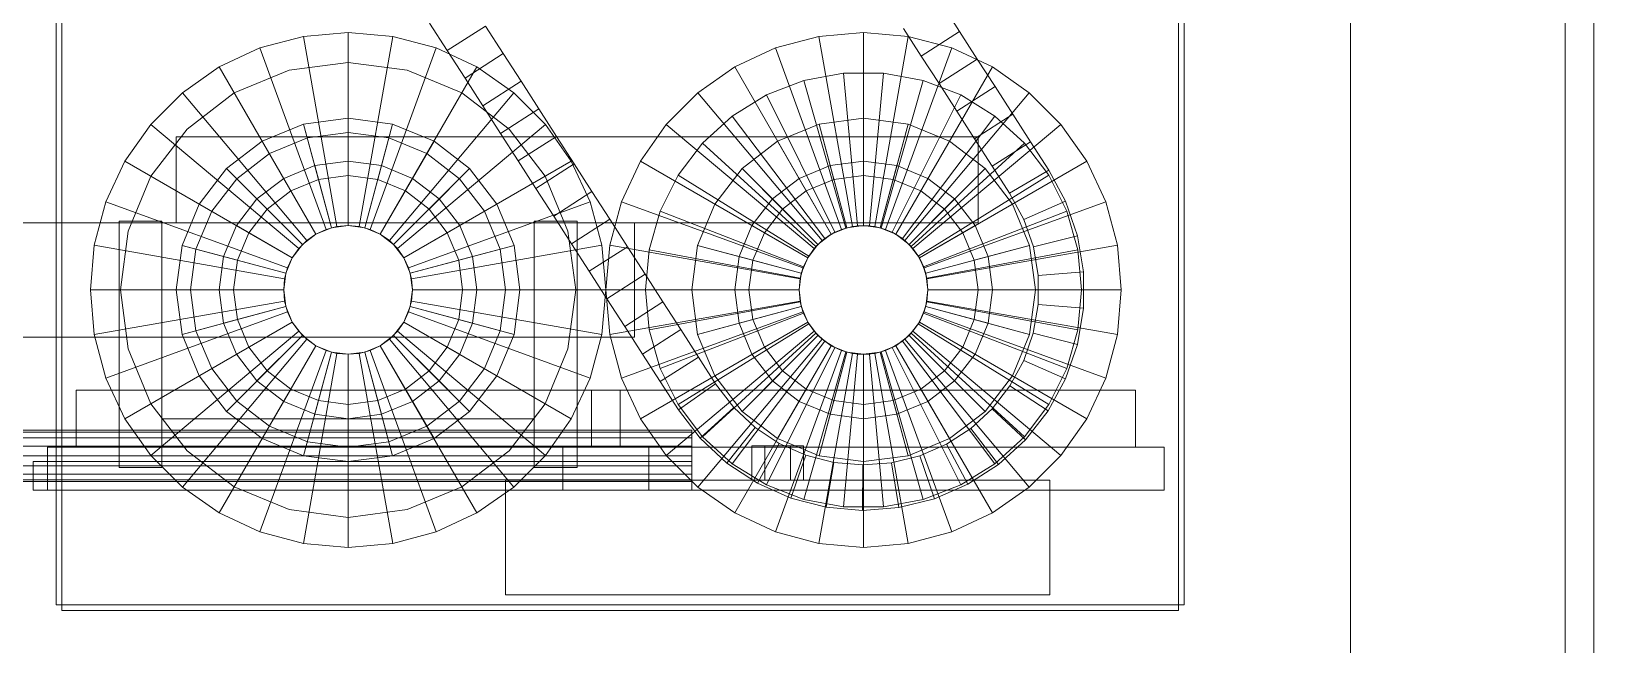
# Model space of a CAD drawing. Header units: millimetres. Extents: x -2500 to 58855, y -53268 to 6837.
# Drawn here: x 57156 to 57702, y 2362 to 2577 of the extents above; entities that cross this region are included whole.
import ezdxf

# ---------------------------------------------------------------- set-up
doc = ezdxf.new("R2010")
doc.units = ezdxf.units.MM
doc.layers.add('lateral_secador', color=7, linetype='Continuous', lineweight=0)

msp = doc.modelspace()

# ---------------------------------------------------------------- linework, layer by layer
at = {"layer": 'lateral_secador'}
for p, q in [((57692.116, 2935), (57692.116, 1175)), ((57702.116, 665), (57702.116, 2935)), ((57617.116, 2900), (57617.116, 650)), ((57165.116, 2876.5), (57165.116, 2376.5)), ((57167.116, 2876.5), (57167.116, 2376.5)), ((57557.116, 2376.5), (57557.116, 2876.5)), ((57559.116, 2376.5), (57559.116, 2876.5)), ((57474.446, 2586.483), (57480.642, 2576.844)), ((57267.116, 2576.5), (57251.488, 2575.133)), ((57282.744, 2575.133), (57267.116, 2576.5)), ((57267.116, 2509), (57267.116, 2576.5)), ((57301.748, 2570.132), (57295.552, 2579.771)), ((57315.106, 2578.719), (57301.748, 2570.132)), ((57321.302, 2569.081), (57315.106, 2578.719)), ((57447.116, 2576.5), (57431.488, 2575.133)), ((57462.744, 2575.133), (57447.116, 2576.5)), ((57447.116, 2509), (57447.116, 2576.5)), ((57461.088, 2577.896), (57467.284, 2568.257)), ((57467.284, 2568.257), (57480.642, 2576.844)), ((57480.642, 2576.844), (57486.838, 2567.206)), ((57236.334, 2571.072), (57222.116, 2564.442)), ((57251.488, 2575.133), (57236.334, 2571.072)), ((57259.42, 2507.643), (57236.334, 2571.072)), ((57263.209, 2508.658), (57251.488, 2575.133)), ((57271.023, 2508.658), (57282.744, 2575.133)), ((57274.811, 2507.643), (57297.898, 2571.072)), ((57297.898, 2571.072), (57282.744, 2575.133)), ((57312.116, 2564.442), (57297.898, 2571.072)), ((57307.944, 2560.494), (57301.748, 2570.132)), ((57416.334, 2571.072), (57402.116, 2564.442)), ((57431.488, 2575.133), (57416.334, 2571.072)), ((57439.42, 2507.643), (57416.334, 2571.072)), ((57443.209, 2508.658), (57431.488, 2575.133)), ((57451.023, 2508.658), (57462.744, 2575.133)), ((57454.811, 2507.643), (57477.898, 2571.072)), ((57477.898, 2571.072), (57462.744, 2575.133)), ((57492.116, 2564.442), (57477.898, 2571.072)), ((57267.116, 2566), (57246.54, 2563.291)), ((57287.692, 2563.291), (57267.116, 2566)), ((57321.302, 2569.081), (57307.944, 2560.494)), ((57327.498, 2559.442), (57321.302, 2569.081)), ((57467.284, 2568.257), (57473.48, 2558.619)), ((57473.48, 2558.619), (57486.838, 2567.206)), ((57486.838, 2567.206), (57493.034, 2557.567)), ((57222.116, 2564.442), (57209.265, 2555.444)), ((57255.866, 2505.986), (57222.116, 2564.442)), ((57246.54, 2563.291), (57227.366, 2555.349)), ((57278.366, 2505.986), (57312.116, 2564.442)), ((57306.866, 2555.349), (57287.692, 2563.291)), ((57314.14, 2550.855), (57307.944, 2560.494)), ((57324.967, 2555.444), (57312.116, 2564.442)), ((57327.498, 2559.442), (57314.14, 2550.855)), ((57333.694, 2549.804), (57327.498, 2559.442)), ((57402.116, 2564.442), (57389.265, 2555.444)), ((57435.866, 2505.986), (57402.116, 2564.442)), ((57426.286, 2559.71), (57413.188, 2554.636)), ((57440.093, 2562.291), (57426.286, 2559.71)), ((57440.958, 2508.141), (57426.286, 2559.71)), ((57454.139, 2562.291), (57440.093, 2562.291)), ((57445.04, 2508.904), (57440.093, 2562.291)), ((57449.192, 2508.904), (57454.139, 2562.291)), ((57453.273, 2508.141), (57467.946, 2559.71)), ((57467.946, 2559.71), (57454.139, 2562.291)), ((57458.366, 2505.986), (57492.116, 2564.442)), ((57481.044, 2554.636), (57467.946, 2559.71)), ((57504.967, 2555.444), (57492.116, 2564.442)), ((57209.265, 2555.444), (57198.172, 2544.351)), ((57252.653, 2503.736), (57209.265, 2555.444)), ((57227.366, 2555.349), (57210.901, 2542.715)), ((57281.579, 2503.736), (57324.967, 2555.444)), ((57323.331, 2542.715), (57306.866, 2555.349)), ((57336.06, 2544.351), (57324.967, 2555.444)), ((57389.265, 2555.444), (57378.172, 2544.351)), ((57432.653, 2503.736), (57389.265, 2555.444)), ((57413.188, 2554.636), (57401.246, 2547.242)), ((57437.087, 2506.641), (57413.188, 2554.636)), ((57457.145, 2506.641), (57481.044, 2554.636)), ((57461.579, 2503.736), (57504.967, 2555.444)), ((57473.48, 2558.619), (57479.676, 2548.98)), ((57479.676, 2548.98), (57493.034, 2557.567)), ((57492.986, 2547.242), (57481.044, 2554.636)), ((57493.034, 2557.567), (57499.23, 2547.929)), ((57516.06, 2544.351), (57504.967, 2555.444)), ((57320.336, 2541.217), (57314.14, 2550.855)), ((57333.694, 2549.804), (57320.336, 2541.217)), ((57339.89, 2540.165), (57333.694, 2549.804)), ((57479.676, 2548.98), (57485.873, 2539.342)), ((57198.172, 2544.351), (57189.174, 2531.5)), ((57249.88, 2500.963), (57198.172, 2544.351)), ((57251.587, 2544.456), (57237.116, 2538.462)), ((57267.116, 2546.5), (57251.587, 2544.456)), ((57256.763, 2525.137), (57251.587, 2544.456)), ((57261.292, 2508.233), (57251.587, 2544.456)), ((57282.645, 2544.456), (57267.116, 2546.5)), ((57267.116, 2526.5), (57267.116, 2546.5)), ((57267.116, 2509), (57267.116, 2546.5)), ((57272.939, 2508.233), (57282.645, 2544.456)), ((57277.469, 2525.137), (57282.645, 2544.456)), ((57297.116, 2538.462), (57282.645, 2544.456)), ((57284.352, 2500.963), (57336.06, 2544.351)), ((57345.058, 2531.5), (57336.06, 2544.351)), ((57378.172, 2544.351), (57369.174, 2531.5)), ((57429.88, 2500.963), (57378.172, 2544.351)), ((57401.246, 2547.242), (57390.866, 2537.779)), ((57433.557, 2504.455), (57401.246, 2547.242)), ((57431.587, 2544.456), (57417.116, 2538.462)), ((57447.116, 2546.5), (57431.587, 2544.456)), ((57436.763, 2525.137), (57431.587, 2544.456)), ((57441.292, 2508.233), (57431.587, 2544.456)), ((57462.645, 2544.456), (57447.116, 2546.5)), ((57447.116, 2526.5), (57447.116, 2546.5)), ((57447.116, 2509), (57447.116, 2546.5)), ((57452.939, 2508.233), (57462.645, 2544.456)), ((57457.469, 2525.137), (57462.645, 2544.456)), ((57460.675, 2504.455), (57492.986, 2547.242)), ((57477.116, 2538.462), (57462.645, 2544.456)), ((57464.352, 2500.963), (57516.06, 2544.351)), ((57485.873, 2539.342), (57499.23, 2547.929)), ((57503.366, 2537.779), (57492.986, 2547.242)), ((57499.23, 2547.929), (57505.427, 2538.29)), ((57525.058, 2531.5), (57516.06, 2544.351)), ((57210.901, 2542.715), (57198.267, 2526.25)), ((57207.116, 2540), (57487.116, 2540)), ((57207.116, 2540), (57207.116, 2510)), ((57237.116, 2538.462), (57224.689, 2528.926)), ((57247.116, 2521.141), (57237.116, 2538.462)), ((57255.866, 2505.986), (57237.116, 2538.462)), ((57252.881, 2539.626), (57239.616, 2534.131)), ((57267.116, 2541.5), (57252.881, 2539.626)), ((57281.351, 2539.626), (57267.116, 2541.5)), ((57278.366, 2505.986), (57297.116, 2538.462)), ((57294.616, 2534.131), (57281.351, 2539.626)), ((57287.116, 2521.141), (57297.116, 2538.462)), ((57309.542, 2528.926), (57297.116, 2538.462)), ((57326.533, 2531.578), (57320.336, 2541.217)), ((57335.965, 2526.25), (57323.331, 2542.715)), ((57339.89, 2540.165), (57326.533, 2531.578)), ((57346.087, 2530.527), (57339.89, 2540.165)), ((57390.866, 2537.779), (57382.401, 2526.57)), ((57430.488, 2501.658), (57390.866, 2537.779)), ((57417.116, 2538.462), (57404.689, 2528.926)), ((57427.116, 2521.141), (57417.116, 2538.462)), ((57435.866, 2505.986), (57417.116, 2538.462)), ((57458.366, 2505.986), (57477.116, 2538.462)), ((57463.744, 2501.658), (57503.366, 2537.779)), ((57467.116, 2521.141), (57477.116, 2538.462)), ((57489.542, 2528.926), (57477.116, 2538.462)), ((57485.873, 2539.342), (57492.069, 2529.703)), ((57487.116, 2510), (57487.116, 2540)), ((57492.069, 2529.703), (57505.427, 2538.29)), ((57511.831, 2526.57), (57503.366, 2537.779)), ((57505.427, 2538.29), (57511.779, 2528.399)), ((57239.616, 2534.131), (57228.225, 2525.391)), ((57306.007, 2525.391), (57294.616, 2534.131)), ((57189.174, 2531.5), (57182.544, 2517.282)), ((57247.63, 2497.75), (57189.174, 2531.5)), ((57224.689, 2528.926), (57215.154, 2516.5)), ((57238.832, 2514.784), (57224.689, 2528.926)), ((57251.206, 2502.41), (57224.689, 2528.926)), ((57255.469, 2529.967), (57244.616, 2525.471)), ((57267.116, 2531.5), (57255.469, 2529.967)), ((57261.292, 2508.233), (57255.469, 2529.967)), ((57267.116, 2526.5), (57256.763, 2525.137)), ((57278.763, 2529.967), (57267.116, 2531.5)), ((57267.116, 2509), (57267.116, 2531.5)), ((57277.469, 2525.137), (57267.116, 2526.5)), ((57272.939, 2508.233), (57278.763, 2529.967)), ((57289.616, 2525.471), (57278.763, 2529.967)), ((57283.026, 2502.41), (57309.542, 2528.926)), ((57286.601, 2497.75), (57345.058, 2531.5)), ((57295.4, 2514.784), (57309.542, 2528.926)), ((57319.077, 2516.5), (57309.542, 2528.926)), ((57332.729, 2521.94), (57326.533, 2531.578)), ((57346.087, 2530.527), (57332.729, 2521.94)), ((57351.688, 2517.282), (57345.058, 2531.5)), ((57352.283, 2520.888), (57346.087, 2530.527)), ((57369.174, 2531.5), (57362.544, 2517.282)), ((57427.63, 2497.75), (57369.174, 2531.5)), ((57382.401, 2526.57), (57376.14, 2513.996)), ((57427.986, 2498.345), (57382.401, 2526.57)), ((57404.689, 2528.926), (57395.154, 2516.5)), ((57418.832, 2514.784), (57404.689, 2528.926)), ((57431.206, 2502.41), (57404.689, 2528.926)), ((57435.469, 2529.967), (57424.616, 2525.471)), ((57447.116, 2531.5), (57435.469, 2529.967)), ((57441.292, 2508.233), (57435.469, 2529.967)), ((57436.763, 2525.137), (57447.116, 2526.5)), ((57458.763, 2529.967), (57447.116, 2531.5)), ((57447.116, 2509), (57447.116, 2531.5)), ((57447.116, 2526.5), (57457.469, 2525.137)), ((57452.939, 2508.233), (57458.763, 2529.967)), ((57469.616, 2525.471), (57458.763, 2529.967)), ((57463.026, 2502.41), (57489.542, 2528.926)), ((57466.246, 2498.345), (57511.831, 2526.57)), ((57466.601, 2497.75), (57525.058, 2531.5)), ((57475.4, 2514.784), (57489.542, 2528.926)), ((57499.077, 2516.5), (57489.542, 2528.926)), ((57492.069, 2529.703), (57498.109, 2520.317)), ((57498.109, 2520.317), (57511.779, 2528.399)), ((57511.779, 2528.399), (57517.666, 2517.487)), ((57518.092, 2513.996), (57511.831, 2526.57)), ((57531.688, 2517.282), (57525.058, 2531.5)), ((57198.267, 2526.25), (57190.325, 2507.076)), ((57228.225, 2525.391), (57219.484, 2514)), ((57244.616, 2525.471), (57235.296, 2518.32)), ((57247.116, 2521.141), (57238.832, 2514.784)), ((57255.866, 2505.986), (57244.616, 2525.471)), ((57256.763, 2525.137), (57247.116, 2521.141)), ((57287.116, 2521.141), (57277.469, 2525.137)), ((57278.366, 2505.986), (57289.616, 2525.471)), ((57295.4, 2514.784), (57287.116, 2521.141)), ((57298.936, 2518.32), (57289.616, 2525.471)), ((57314.747, 2514), (57306.007, 2525.391)), ((57338.925, 2512.301), (57332.729, 2521.94)), ((57343.907, 2507.076), (57335.965, 2526.25)), ((57424.616, 2525.471), (57415.296, 2518.32)), ((57418.832, 2514.784), (57427.116, 2521.141)), ((57435.866, 2505.986), (57424.616, 2525.471)), ((57427.116, 2521.141), (57436.763, 2525.137)), ((57457.469, 2525.137), (57467.116, 2521.141)), ((57458.366, 2505.986), (57469.616, 2525.471)), ((57467.116, 2521.141), (57475.4, 2514.784)), ((57478.936, 2518.32), (57469.616, 2525.471)), ((57182.544, 2517.282), (57178.483, 2502.128)), ((57245.973, 2494.195), (57182.544, 2517.282)), ((57215.154, 2516.5), (57209.16, 2502.029)), ((57232.475, 2506.5), (57215.154, 2516.5)), ((57247.63, 2497.75), (57215.154, 2516.5)), ((57235.296, 2518.32), (57228.145, 2509)), ((57251.206, 2502.41), (57235.296, 2518.32)), ((57283.026, 2502.41), (57298.936, 2518.32)), ((57286.601, 2497.75), (57319.077, 2516.5)), ((57288.259, 2494.195), (57351.688, 2517.282)), ((57306.087, 2509), (57298.936, 2518.32)), ((57301.757, 2506.5), (57319.077, 2516.5)), ((57325.071, 2502.029), (57319.077, 2516.5)), ((57352.283, 2520.888), (57338.925, 2512.301)), ((57355.749, 2502.128), (57351.688, 2517.282)), ((57358.479, 2511.25), (57352.283, 2520.888)), ((57362.544, 2517.282), (57358.483, 2502.128)), ((57425.973, 2494.195), (57362.544, 2517.282)), ((57395.154, 2516.5), (57389.16, 2502.029)), ((57412.475, 2506.5), (57395.154, 2516.5)), ((57427.63, 2497.75), (57395.154, 2516.5)), ((57415.296, 2518.32), (57408.145, 2509)), ((57431.206, 2502.41), (57415.296, 2518.32)), ((57463.026, 2502.41), (57478.936, 2518.32)), ((57466.601, 2497.75), (57499.077, 2516.5)), ((57468.259, 2494.195), (57531.688, 2517.282)), ((57486.087, 2509), (57478.936, 2518.32)), ((57481.757, 2506.5), (57499.077, 2516.5)), ((57498.109, 2520.317), (57503.126, 2511.103)), ((57505.071, 2502.029), (57499.077, 2516.5)), ((57503.126, 2511.103), (57517.666, 2517.487)), ((57517.666, 2517.487), (57521.813, 2505.421)), ((57535.749, 2502.128), (57531.688, 2517.282)), ((38067.116, 2510), (57367.116, 2510)), ((57187.116, 2510.5), (57202.116, 2510.5)), ((57187.116, 2510.5), (57187.116, 2424.5)), ((57202.116, 2424.5), (57202.116, 2510.5)), ((57207.116, 2510), (57487.116, 2510)), ((57219.484, 2514), (57213.99, 2500.735)), ((57238.832, 2514.784), (57232.475, 2506.5)), ((57301.757, 2506.5), (57295.4, 2514.784)), ((57320.242, 2500.735), (57314.747, 2514)), ((57332.116, 2510.5), (57347.116, 2510.5)), ((57332.116, 2510.5), (57332.116, 2424.5)), ((57345.121, 2502.663), (57338.925, 2512.301)), ((57358.479, 2511.25), (57345.121, 2502.663)), ((57347.116, 2424.5), (57347.116, 2510.5)), ((57364.675, 2501.611), (57358.479, 2511.25)), ((57367.116, 2470), (57367.116, 2510)), ((57376.14, 2513.996), (57372.296, 2500.486)), ((57426.135, 2494.628), (57376.14, 2513.996)), ((57412.475, 2506.5), (57418.832, 2514.784)), ((57468.096, 2494.628), (57518.092, 2513.996)), ((57475.4, 2514.784), (57481.757, 2506.5)), ((57503.126, 2511.103), (57506.419, 2501.521)), ((57521.936, 2500.486), (57518.092, 2513.996)), ((57190.325, 2507.076), (57187.616, 2486.5)), ((57228.145, 2509), (57223.649, 2498.147)), ((57247.63, 2497.75), (57228.145, 2509)), ((57232.475, 2506.5), (57228.479, 2496.853)), ((57255.866, 2505.986), (57251.206, 2502.41)), ((57252.653, 2503.736), (57255.866, 2505.986)), ((57261.292, 2508.233), (57255.866, 2505.986)), ((57255.866, 2505.986), (57259.42, 2507.643)), ((57259.42, 2507.643), (57263.209, 2508.658)), ((57267.116, 2509), (57261.292, 2508.233)), ((57263.209, 2508.658), (57267.116, 2509)), ((57272.939, 2508.233), (57267.116, 2509)), ((57267.116, 2509), (57271.023, 2508.658)), ((57271.023, 2508.658), (57274.811, 2507.643)), ((57278.366, 2505.986), (57272.939, 2508.233)), ((57274.811, 2507.643), (57278.366, 2505.986)), ((57283.026, 2502.41), (57278.366, 2505.986)), ((57278.366, 2505.986), (57281.579, 2503.736)), ((57286.601, 2497.75), (57306.087, 2509)), ((57305.753, 2496.853), (57301.757, 2506.5)), ((57310.583, 2498.147), (57306.087, 2509)), ((57346.616, 2486.5), (57343.907, 2507.076)), ((57408.145, 2509), (57403.649, 2498.147)), ((57427.63, 2497.75), (57408.145, 2509)), ((57408.479, 2496.853), (57412.475, 2506.5)), ((57435.866, 2505.986), (57431.206, 2502.41)), ((57432.653, 2503.736), (57435.866, 2505.986)), ((57433.557, 2504.455), (57437.087, 2506.641)), ((57441.292, 2508.233), (57435.866, 2505.986)), ((57435.866, 2505.986), (57439.42, 2507.643)), ((57437.087, 2506.641), (57440.958, 2508.141)), ((57439.42, 2507.643), (57443.209, 2508.658)), ((57440.958, 2508.141), (57445.04, 2508.904)), ((57447.116, 2509), (57441.292, 2508.233)), ((57443.209, 2508.658), (57447.116, 2509)), ((57445.04, 2508.904), (57449.192, 2508.904)), ((57452.939, 2508.233), (57447.116, 2509)), ((57447.116, 2509), (57451.023, 2508.658)), ((57449.192, 2508.904), (57453.273, 2508.141)), ((57451.023, 2508.658), (57454.811, 2507.643)), ((57458.366, 2505.986), (57452.939, 2508.233)), ((57453.273, 2508.141), (57457.145, 2506.641)), ((57454.811, 2507.643), (57458.366, 2505.986)), ((57457.145, 2506.641), (57460.675, 2504.455)), ((57463.026, 2502.41), (57458.366, 2505.986)), ((57458.366, 2505.986), (57461.579, 2503.736)), ((57466.601, 2497.75), (57486.087, 2509)), ((57481.757, 2506.5), (57485.753, 2496.853)), ((57490.583, 2498.147), (57486.087, 2509)), ((57506.419, 2501.521), (57521.813, 2505.421)), ((57521.813, 2505.421), (57523.911, 2492.834)), ((57178.483, 2502.128), (57177.116, 2486.5)), ((57244.958, 2490.407), (57178.483, 2502.128)), ((57209.16, 2502.029), (57207.116, 2486.5)), ((57228.479, 2496.853), (57209.16, 2502.029)), ((57245.383, 2492.323), (57209.16, 2502.029)), ((57213.99, 2500.735), (57212.116, 2486.5)), ((57251.206, 2502.41), (57247.63, 2497.75)), ((57247.63, 2497.75), (57249.88, 2500.963)), ((57249.88, 2500.963), (57252.653, 2503.736)), ((57281.579, 2503.736), (57284.352, 2500.963)), ((57286.601, 2497.75), (57283.026, 2502.41)), ((57284.352, 2500.963), (57286.601, 2497.75)), ((57288.849, 2492.323), (57325.071, 2502.029)), ((57289.274, 2490.407), (57355.749, 2502.128)), ((57305.753, 2496.853), (57325.071, 2502.029)), ((57322.116, 2486.5), (57320.242, 2500.735)), ((57327.116, 2486.5), (57325.071, 2502.029)), ((57351.317, 2493.024), (57345.121, 2502.663)), ((57364.675, 2501.611), (57351.317, 2493.024)), ((57357.116, 2486.5), (57355.749, 2502.128)), ((57358.483, 2502.128), (57357.116, 2486.5)), ((57424.958, 2490.407), (57358.483, 2502.128)), ((57370.871, 2491.973), (57364.675, 2501.611)), ((57372.296, 2500.486), (57371, 2486.5)), ((57424.999, 2490.634), (57372.296, 2500.486)), ((57389.16, 2502.029), (57387.116, 2486.5)), ((57408.479, 2496.853), (57389.16, 2502.029)), ((57425.383, 2492.323), (57389.16, 2502.029)), ((57431.206, 2502.41), (57427.63, 2497.75)), ((57427.63, 2497.75), (57429.88, 2500.963)), ((57427.986, 2498.345), (57430.488, 2501.658)), ((57429.88, 2500.963), (57432.653, 2503.736)), ((57430.488, 2501.658), (57433.557, 2504.455)), ((57460.675, 2504.455), (57463.744, 2501.658)), ((57461.579, 2503.736), (57464.352, 2500.963)), ((57466.601, 2497.75), (57463.026, 2502.41)), ((57463.744, 2501.658), (57466.246, 2498.345)), ((57464.352, 2500.963), (57466.601, 2497.75)), ((57468.849, 2492.323), (57505.071, 2502.029)), ((57469.233, 2490.634), (57521.936, 2500.486)), ((57469.274, 2490.407), (57535.749, 2502.128)), ((57485.753, 2496.853), (57505.071, 2502.029)), ((57507.116, 2486.5), (57505.071, 2502.029)), ((57506.419, 2501.521), (57508.085, 2491.529)), ((57523.232, 2486.5), (57521.936, 2500.486)), ((57537.116, 2486.5), (57535.749, 2502.128)), ((57223.649, 2498.147), (57222.116, 2486.5)), ((57245.383, 2492.323), (57223.649, 2498.147)), ((57228.479, 2496.853), (57227.116, 2486.5)), ((57244.958, 2490.407), (57245.973, 2494.195)), ((57247.63, 2497.75), (57245.383, 2492.323)), ((57245.973, 2494.195), (57247.63, 2497.75)), ((57288.849, 2492.323), (57286.601, 2497.75)), ((57286.601, 2497.75), (57288.259, 2494.195)), ((57288.259, 2494.195), (57289.274, 2490.407)), ((57288.849, 2492.323), (57310.583, 2498.147)), ((57307.116, 2486.5), (57305.753, 2496.853)), ((57312.116, 2486.5), (57310.583, 2498.147)), ((57403.649, 2498.147), (57402.116, 2486.5)), ((57425.383, 2492.323), (57403.649, 2498.147)), ((57407.116, 2486.5), (57408.479, 2496.853)), ((57424.958, 2490.407), (57425.973, 2494.195)), ((57424.999, 2490.634), (57426.135, 2494.628)), ((57427.63, 2497.75), (57425.383, 2492.323)), ((57425.973, 2494.195), (57427.63, 2497.75)), ((57426.135, 2494.628), (57427.986, 2498.345)), ((57466.246, 2498.345), (57468.096, 2494.628)), ((57468.849, 2492.323), (57466.601, 2497.75)), ((57466.601, 2497.75), (57468.259, 2494.195)), ((57468.096, 2494.628), (57469.233, 2490.634)), ((57468.259, 2494.195), (57469.274, 2490.407)), ((57468.849, 2492.323), (57490.583, 2498.147)), ((57485.753, 2496.853), (57487.116, 2486.5)), ((57492.116, 2486.5), (57490.583, 2498.147)), ((57245.383, 2492.323), (57244.616, 2486.5)), ((57244.616, 2486.5), (57244.958, 2490.407)), ((57289.616, 2486.5), (57288.849, 2492.323)), ((57289.274, 2490.407), (57289.616, 2486.5)), ((57357.513, 2483.385), (57351.317, 2493.024)), ((57370.871, 2491.973), (57357.513, 2483.385)), ((57377.068, 2482.334), (57370.871, 2491.973)), ((57425.383, 2492.323), (57424.616, 2486.5)), ((57424.616, 2486.5), (57424.999, 2490.634)), ((57424.616, 2486.5), (57424.958, 2490.407)), ((57469.616, 2486.5), (57468.849, 2492.323)), ((57469.233, 2490.634), (57469.616, 2486.5)), ((57469.274, 2490.407), (57469.616, 2486.5)), ((57508.085, 2491.529), (57508.079, 2481.399)), ((57508.085, 2491.529), (57523.911, 2492.834)), ((57523.911, 2492.834), (57523.903, 2480.074)), ((57244.616, 2486.5), (57177.116, 2486.5)), ((57177.116, 2486.5), (57178.483, 2470.872)), ((57187.616, 2486.5), (57190.325, 2465.924)), ((57227.116, 2486.5), (57207.116, 2486.5)), ((57207.116, 2486.5), (57209.16, 2470.971)), ((57244.616, 2486.5), (57207.116, 2486.5)), ((57212.116, 2486.5), (57213.99, 2472.265)), ((57244.616, 2486.5), (57222.116, 2486.5)), ((57222.116, 2486.5), (57223.649, 2474.853)), ((57227.116, 2486.5), (57228.479, 2476.147)), ((57244.616, 2486.5), (57245.383, 2480.677)), ((57244.958, 2482.593), (57244.616, 2486.5)), ((57288.849, 2480.677), (57289.616, 2486.5)), ((57289.616, 2486.5), (57289.274, 2482.593)), ((57327.116, 2486.5), (57289.616, 2486.5)), ((57312.116, 2486.5), (57289.616, 2486.5)), ((57357.116, 2486.5), (57289.616, 2486.5)), ((57305.753, 2476.147), (57307.116, 2486.5)), ((57327.116, 2486.5), (57307.116, 2486.5)), ((57310.583, 2474.853), (57312.116, 2486.5)), ((57320.242, 2472.265), (57322.116, 2486.5)), ((57325.071, 2470.971), (57327.116, 2486.5)), ((57343.907, 2465.924), (57346.616, 2486.5)), ((57355.749, 2470.872), (57357.116, 2486.5)), ((57424.616, 2486.5), (57357.116, 2486.5)), ((57357.116, 2486.5), (57358.483, 2470.872)), ((57363.71, 2473.747), (57357.513, 2483.385)), ((57424.616, 2486.5), (57371, 2486.5)), ((57371, 2486.5), (57372.296, 2472.514)), ((57407.116, 2486.5), (57387.116, 2486.5)), ((57387.116, 2486.5), (57389.16, 2470.971)), ((57424.616, 2486.5), (57387.116, 2486.5)), ((57424.616, 2486.5), (57402.116, 2486.5)), ((57402.116, 2486.5), (57403.649, 2474.853)), ((57408.479, 2476.147), (57407.116, 2486.5)), ((57424.616, 2486.5), (57425.383, 2480.677)), ((57424.999, 2482.366), (57424.616, 2486.5)), ((57424.958, 2482.593), (57424.616, 2486.5)), ((57468.849, 2480.677), (57469.616, 2486.5)), ((57469.616, 2486.5), (57469.233, 2482.366)), ((57469.616, 2486.5), (57469.274, 2482.593)), ((57507.116, 2486.5), (57469.616, 2486.5)), ((57492.116, 2486.5), (57469.616, 2486.5)), ((57523.232, 2486.5), (57469.616, 2486.5)), ((57537.116, 2486.5), (57469.616, 2486.5)), ((57487.116, 2486.5), (57485.753, 2476.147)), ((57507.116, 2486.5), (57487.116, 2486.5)), ((57490.583, 2474.853), (57492.116, 2486.5)), ((57505.071, 2470.971), (57507.116, 2486.5)), ((57521.936, 2472.514), (57523.232, 2486.5)), ((57535.749, 2470.872), (57537.116, 2486.5)), ((57244.958, 2482.593), (57178.483, 2470.872)), ((57245.973, 2478.805), (57182.544, 2455.718)), ((57245.383, 2480.677), (57209.16, 2470.971)), ((57245.383, 2480.677), (57223.649, 2474.853)), ((57245.973, 2478.805), (57244.958, 2482.593)), ((57245.383, 2480.677), (57247.63, 2475.25)), ((57247.63, 2475.25), (57245.973, 2478.805)), ((57286.601, 2475.25), (57288.849, 2480.677)), ((57288.259, 2478.805), (57286.601, 2475.25)), ((57289.274, 2482.593), (57288.259, 2478.805)), ((57288.259, 2478.805), (57351.688, 2455.718)), ((57288.849, 2480.677), (57325.071, 2470.971)), ((57288.849, 2480.677), (57310.583, 2474.853)), ((57289.274, 2482.593), (57355.749, 2470.872)), ((57424.958, 2482.593), (57358.483, 2470.872)), ((57425.973, 2478.805), (57362.544, 2455.718)), ((57377.068, 2482.334), (57363.71, 2473.747)), ((57424.999, 2482.366), (57372.296, 2472.514)), ((57426.135, 2478.372), (57376.14, 2459.004)), ((57383.264, 2472.696), (57377.068, 2482.334)), ((57425.383, 2480.677), (57389.16, 2470.971)), ((57425.383, 2480.677), (57403.649, 2474.853)), ((57425.973, 2478.805), (57424.958, 2482.593)), ((57426.135, 2478.372), (57424.999, 2482.366)), ((57425.383, 2480.677), (57427.63, 2475.25)), ((57427.63, 2475.25), (57425.973, 2478.805)), ((57427.986, 2474.655), (57426.135, 2478.372)), ((57468.096, 2478.372), (57466.246, 2474.655)), ((57466.601, 2475.25), (57468.849, 2480.677)), ((57468.259, 2478.805), (57466.601, 2475.25)), ((57469.233, 2482.366), (57468.096, 2478.372)), ((57468.096, 2478.372), (57518.092, 2459.004)), ((57469.274, 2482.593), (57468.259, 2478.805)), ((57468.259, 2478.805), (57531.688, 2455.718)), ((57468.849, 2480.677), (57505.071, 2470.971)), ((57468.849, 2480.677), (57490.583, 2474.853)), ((57469.233, 2482.366), (57521.936, 2472.514)), ((57469.274, 2482.593), (57535.749, 2470.872)), ((57508.079, 2481.399), (57506.401, 2471.408)), ((57508.079, 2481.399), (57523.903, 2480.074)), ((57523.903, 2480.074), (57521.79, 2467.49)), ((57247.63, 2475.25), (57189.174, 2441.5)), ((57249.88, 2472.037), (57198.172, 2428.649)), ((57228.479, 2476.147), (57209.16, 2470.971)), ((57213.99, 2472.265), (57219.484, 2459)), ((57247.63, 2475.25), (57215.154, 2456.5)), ((57223.649, 2474.853), (57228.145, 2464)), ((57247.63, 2475.25), (57228.145, 2464)), ((57228.479, 2476.147), (57232.475, 2466.5)), ((57247.63, 2475.25), (57251.206, 2470.59)), ((57249.88, 2472.037), (57247.63, 2475.25)), ((57252.653, 2469.264), (57249.88, 2472.037)), ((57284.352, 2472.037), (57281.579, 2469.264)), ((57283.026, 2470.59), (57286.601, 2475.25)), ((57286.601, 2475.25), (57284.352, 2472.037)), ((57284.352, 2472.037), (57336.06, 2428.649)), ((57286.601, 2475.25), (57319.077, 2456.5)), ((57286.601, 2475.25), (57306.087, 2464)), ((57286.601, 2475.25), (57345.058, 2441.5)), ((57301.757, 2466.5), (57305.753, 2476.147)), ((57305.753, 2476.147), (57325.071, 2470.971)), ((57306.087, 2464), (57310.583, 2474.853)), ((57314.747, 2459), (57320.242, 2472.265)), ((57369.906, 2464.108), (57363.71, 2473.747)), ((57427.63, 2475.25), (57369.174, 2441.5)), ((57383.264, 2472.696), (57369.906, 2464.108)), ((57372.296, 2472.514), (57376.14, 2459.004)), ((57429.88, 2472.037), (57378.172, 2428.649)), ((57427.986, 2474.655), (57382.401, 2446.43)), ((57389.46, 2463.057), (57383.264, 2472.696)), ((57408.479, 2476.147), (57389.16, 2470.971)), ((57427.63, 2475.25), (57395.154, 2456.5)), ((57403.649, 2474.853), (57408.145, 2464)), ((57427.63, 2475.25), (57408.145, 2464)), ((57412.475, 2466.5), (57408.479, 2476.147)), ((57427.63, 2475.25), (57431.206, 2470.59)), ((57429.88, 2472.037), (57427.63, 2475.25)), ((57430.488, 2471.342), (57427.986, 2474.655)), ((57432.653, 2469.264), (57429.88, 2472.037)), ((57464.352, 2472.037), (57461.579, 2469.264)), ((57463.026, 2470.59), (57466.601, 2475.25)), ((57466.246, 2474.655), (57463.744, 2471.342)), ((57466.601, 2475.25), (57464.352, 2472.037)), ((57464.352, 2472.037), (57516.06, 2428.649)), ((57466.246, 2474.655), (57511.831, 2446.43)), ((57466.601, 2475.25), (57499.077, 2456.5)), ((57466.601, 2475.25), (57486.087, 2464)), ((57466.601, 2475.25), (57525.058, 2441.5)), ((57485.753, 2476.147), (57481.757, 2466.5)), ((57485.753, 2476.147), (57505.071, 2470.971)), ((57486.087, 2464), (57490.583, 2474.853)), ((57518.092, 2459.004), (57521.936, 2472.514)), ((38067.116, 2470), (57367.116, 2470)), ((57178.483, 2470.872), (57182.544, 2455.718)), ((57209.16, 2470.971), (57215.154, 2456.5)), ((57252.653, 2469.264), (57209.265, 2417.556)), ((57232.475, 2466.5), (57215.154, 2456.5)), ((57255.866, 2467.014), (57222.116, 2408.558)), ((57251.206, 2470.59), (57224.689, 2444.074)), ((57232.475, 2466.5), (57238.832, 2458.216)), ((57251.206, 2470.59), (57235.296, 2454.68)), ((57255.866, 2467.014), (57237.116, 2434.538)), ((57255.866, 2467.014), (57244.616, 2447.529)), ((57251.206, 2470.59), (57255.866, 2467.014)), ((57255.866, 2467.014), (57252.653, 2469.264)), ((57255.866, 2467.014), (57261.292, 2464.767)), ((57259.42, 2465.357), (57255.866, 2467.014)), ((57272.939, 2464.767), (57278.366, 2467.014)), ((57278.366, 2467.014), (57274.811, 2465.357)), ((57278.366, 2467.014), (57283.026, 2470.59)), ((57281.579, 2469.264), (57278.366, 2467.014)), ((57278.366, 2467.014), (57297.116, 2434.538)), ((57278.366, 2467.014), (57289.616, 2447.529)), ((57278.366, 2467.014), (57312.116, 2408.558)), ((57281.579, 2469.264), (57324.967, 2417.556)), ((57283.026, 2470.59), (57309.542, 2444.074)), ((57283.026, 2470.59), (57298.936, 2454.68)), ((57295.4, 2458.216), (57301.757, 2466.5)), ((57301.757, 2466.5), (57319.077, 2456.5)), ((57319.077, 2456.5), (57325.071, 2470.971)), ((57351.688, 2455.718), (57355.749, 2470.872)), ((57358.483, 2470.872), (57362.544, 2455.718)), ((57389.16, 2470.971), (57395.154, 2456.5)), ((57432.653, 2469.264), (57389.265, 2417.556)), ((57430.488, 2471.342), (57390.866, 2435.221)), ((57412.475, 2466.5), (57395.154, 2456.5)), ((57433.557, 2468.545), (57401.246, 2425.758)), ((57435.866, 2467.014), (57402.116, 2408.558)), ((57431.206, 2470.59), (57404.689, 2444.074)), ((57418.832, 2458.216), (57412.475, 2466.5)), ((57437.087, 2466.359), (57413.188, 2418.364)), ((57431.206, 2470.59), (57415.296, 2454.68)), ((57435.866, 2467.014), (57417.116, 2434.538)), ((57435.866, 2467.014), (57424.616, 2447.529)), ((57433.557, 2468.545), (57430.488, 2471.342)), ((57431.206, 2470.59), (57435.866, 2467.014)), ((57435.866, 2467.014), (57432.653, 2469.264)), ((57437.087, 2466.359), (57433.557, 2468.545)), ((57435.866, 2467.014), (57441.292, 2464.767)), ((57439.42, 2465.357), (57435.866, 2467.014)), ((57440.958, 2464.859), (57437.087, 2466.359)), ((57452.939, 2464.767), (57458.366, 2467.014)), ((57457.145, 2466.359), (57453.273, 2464.859)), ((57458.366, 2467.014), (57454.811, 2465.357)), ((57460.675, 2468.545), (57457.145, 2466.359)), ((57457.145, 2466.359), (57481.044, 2418.364)), ((57458.366, 2467.014), (57463.026, 2470.59)), ((57461.579, 2469.264), (57458.366, 2467.014)), ((57458.366, 2467.014), (57477.116, 2434.538)), ((57458.366, 2467.014), (57469.616, 2447.529)), ((57458.366, 2467.014), (57492.116, 2408.558)), ((57463.744, 2471.342), (57460.675, 2468.545)), ((57460.675, 2468.545), (57492.986, 2425.758)), ((57461.579, 2469.264), (57504.967, 2417.556)), ((57463.026, 2470.59), (57489.542, 2444.074)), ((57463.026, 2470.59), (57478.936, 2454.68)), ((57463.744, 2471.342), (57503.366, 2435.221)), ((57481.757, 2466.5), (57475.4, 2458.216)), ((57481.757, 2466.5), (57499.077, 2456.5)), ((57499.077, 2456.5), (57505.071, 2470.971)), ((57506.401, 2471.408), (57503.097, 2461.831)), ((57506.401, 2471.408), (57521.79, 2467.49)), ((57521.79, 2467.49), (57517.629, 2455.428)), ((57531.688, 2455.718), (57535.749, 2470.872)), ((57190.325, 2465.924), (57198.267, 2446.75)), ((57228.145, 2464), (57235.296, 2454.68)), ((57259.42, 2465.357), (57236.334, 2401.928)), ((57263.209, 2464.342), (57251.488, 2397.867)), ((57261.292, 2464.767), (57251.587, 2428.544)), ((57261.292, 2464.767), (57255.469, 2443.033)), ((57263.209, 2464.342), (57259.42, 2465.357)), ((57261.292, 2464.767), (57267.116, 2464)), ((57267.116, 2464), (57263.209, 2464.342)), ((57267.116, 2464), (57272.939, 2464.767)), ((57271.023, 2464.342), (57267.116, 2464)), ((57267.116, 2464), (57267.116, 2426.5)), ((57267.116, 2464), (57267.116, 2441.5)), ((57267.116, 2464), (57267.116, 2396.5)), ((57274.811, 2465.357), (57271.023, 2464.342)), ((57271.023, 2464.342), (57282.744, 2397.867)), ((57272.939, 2464.767), (57282.645, 2428.544)), ((57272.939, 2464.767), (57278.763, 2443.033)), ((57274.811, 2465.357), (57297.898, 2401.928)), ((57298.936, 2454.68), (57306.087, 2464)), ((57335.965, 2446.75), (57343.907, 2465.924)), ((57376.102, 2454.47), (57369.906, 2464.108)), ((57389.46, 2463.057), (57376.102, 2454.47)), ((57395.473, 2453.692), (57389.46, 2463.057)), ((57408.145, 2464), (57415.296, 2454.68)), ((57439.42, 2465.357), (57416.334, 2401.928)), ((57440.958, 2464.859), (57426.286, 2413.29)), ((57443.209, 2464.342), (57431.488, 2397.867)), ((57441.292, 2464.767), (57431.587, 2428.544)), ((57441.292, 2464.767), (57435.469, 2443.033)), ((57443.209, 2464.342), (57439.42, 2465.357)), ((57445.04, 2464.096), (57440.093, 2410.709)), ((57445.04, 2464.096), (57440.958, 2464.859)), ((57441.292, 2464.767), (57447.116, 2464)), ((57447.116, 2464), (57443.209, 2464.342)), ((57449.192, 2464.096), (57445.04, 2464.096)), ((57447.116, 2464), (57452.939, 2464.767)), ((57451.023, 2464.342), (57447.116, 2464)), ((57447.116, 2464), (57447.116, 2426.5)), ((57447.116, 2464), (57447.116, 2441.5)), ((57447.116, 2464), (57447.116, 2396.5)), ((57453.273, 2464.859), (57449.192, 2464.096)), ((57449.192, 2464.096), (57454.139, 2410.709)), ((57454.811, 2465.357), (57451.023, 2464.342)), ((57451.023, 2464.342), (57462.744, 2397.867)), ((57452.939, 2464.767), (57462.645, 2428.544)), ((57452.939, 2464.767), (57458.763, 2443.033)), ((57453.273, 2464.859), (57467.946, 2413.29)), ((57454.811, 2465.357), (57477.898, 2401.928)), ((57478.936, 2454.68), (57486.087, 2464)), ((57503.097, 2461.831), (57498.259, 2452.931)), ((57503.097, 2461.831), (57517.629, 2455.428)), ((57182.544, 2455.718), (57189.174, 2441.5)), ((57215.154, 2456.5), (57224.689, 2444.074)), ((57219.484, 2459), (57228.225, 2447.609)), ((57238.832, 2458.216), (57224.689, 2444.074)), ((57238.832, 2458.216), (57247.116, 2451.859)), ((57287.116, 2451.859), (57295.4, 2458.216)), ((57295.4, 2458.216), (57309.542, 2444.074)), ((57306.007, 2447.609), (57314.747, 2459)), ((57309.542, 2444.074), (57319.077, 2456.5)), ((57345.058, 2441.5), (57351.688, 2455.718)), ((57362.544, 2455.718), (57369.174, 2441.5)), ((57376.14, 2459.004), (57382.401, 2446.43)), ((57395.154, 2456.5), (57404.689, 2444.074)), ((57418.832, 2458.216), (57404.689, 2444.074)), ((57427.116, 2451.859), (57418.832, 2458.216)), ((57475.4, 2458.216), (57467.116, 2451.859)), ((57475.4, 2458.216), (57489.542, 2444.074)), ((57489.542, 2444.074), (57499.077, 2456.5)), ((57517.629, 2455.428), (57511.535, 2444.217)), ((57511.831, 2446.43), (57518.092, 2459.004)), ((57525.058, 2441.5), (57531.688, 2455.718)), ((57172.116, 2451.5), (57362.116, 2451.5)), ((57172.116, 2451.5), (57172.116, 2431.5)), ((57235.296, 2454.68), (57244.616, 2447.529)), ((57247.116, 2451.859), (57237.116, 2434.538)), ((57247.116, 2451.859), (57256.763, 2447.863)), ((57277.469, 2447.863), (57287.116, 2451.859)), ((57287.116, 2451.859), (57297.116, 2434.538)), ((57289.616, 2447.529), (57298.936, 2454.68)), ((57352.116, 2451.5), (57542.116, 2451.5)), ((57352.116, 2451.5), (57352.116, 2431.5)), ((57362.116, 2431.5), (57362.116, 2451.5)), ((57382.482, 2444.559), (57376.102, 2454.47)), ((57395.473, 2453.692), (57382.482, 2444.559)), ((57401.821, 2445.38), (57395.473, 2453.692)), ((57415.296, 2454.68), (57424.616, 2447.529)), ((57427.116, 2451.859), (57417.116, 2434.538)), ((57436.763, 2447.863), (57427.116, 2451.859)), ((57467.116, 2451.859), (57457.469, 2447.863)), ((57467.116, 2451.859), (57477.116, 2434.538)), ((57469.616, 2447.529), (57478.936, 2454.68)), ((57498.259, 2452.931), (57492.018, 2444.951)), ((57498.259, 2452.931), (57511.535, 2444.217)), ((57542.116, 2431.5), (57542.116, 2451.5)), ((57198.267, 2446.75), (57210.901, 2430.285)), ((57228.225, 2447.609), (57239.616, 2438.869)), ((57244.616, 2447.529), (57255.469, 2443.033)), ((57256.763, 2447.863), (57251.587, 2428.544)), ((57256.763, 2447.863), (57267.116, 2446.5)), ((57267.116, 2446.5), (57277.469, 2447.863)), ((57267.116, 2446.5), (57267.116, 2426.5)), ((57277.469, 2447.863), (57282.645, 2428.544)), ((57278.763, 2443.033), (57289.616, 2447.529)), ((57294.616, 2438.869), (57306.007, 2447.609)), ((57323.331, 2430.285), (57335.965, 2446.75)), ((57382.401, 2446.43), (57390.866, 2435.221)), ((57390.063, 2434.706), (57382.482, 2444.559)), ((57401.821, 2445.38), (57390.063, 2434.706)), ((57409.228, 2438.469), (57401.821, 2445.38)), ((57424.616, 2447.529), (57435.469, 2443.033)), ((57436.763, 2447.863), (57431.587, 2428.544)), ((57447.116, 2446.5), (57436.763, 2447.863)), ((57457.469, 2447.863), (57447.116, 2446.5)), ((57447.116, 2446.5), (57447.116, 2426.5)), ((57457.469, 2447.863), (57462.645, 2428.544)), ((57458.763, 2443.033), (57469.616, 2447.529)), ((57492.018, 2444.951), (57484.546, 2438.111)), ((57492.018, 2444.951), (57503.674, 2434.166)), ((57503.366, 2435.221), (57511.831, 2446.43)), ((57189.174, 2441.5), (57198.172, 2428.649)), ((57202.116, 2441.5), (57332.116, 2441.5)), ((57202.116, 2441.5), (57202.116, 2426.5)), ((57224.689, 2444.074), (57237.116, 2434.538)), ((57255.469, 2443.033), (57267.116, 2441.5)), ((57267.116, 2441.5), (57278.763, 2443.033)), ((57297.116, 2434.538), (57309.542, 2444.074)), ((57332.116, 2426.5), (57332.116, 2441.5)), ((57336.06, 2428.649), (57345.058, 2441.5)), ((57369.174, 2441.5), (57378.172, 2428.649)), ((57404.689, 2444.074), (57417.116, 2434.538)), ((57435.469, 2443.033), (57447.116, 2441.5)), ((57447.116, 2441.5), (57458.763, 2443.033)), ((57477.116, 2434.538), (57489.542, 2444.074)), ((57511.535, 2444.217), (57503.674, 2434.166)), ((57516.06, 2428.649), (57525.058, 2441.5)), ((57137.116, 2437.5), (57387.116, 2437.5)), ((57137.116, 2436.815), (57387.116, 2436.815)), ((57137.116, 2434.864), (57387.116, 2434.864)), ((57237.116, 2434.538), (57251.587, 2428.544)), ((57239.616, 2438.869), (57252.881, 2433.374)), ((57281.351, 2433.374), (57294.616, 2438.869)), ((57282.645, 2428.544), (57297.116, 2434.538)), ((57387.116, 2436.815), (57387.116, 2437.5)), ((57387.116, 2434.864), (57387.116, 2436.815)), ((57387.116, 2431.944), (57387.116, 2434.864)), ((57399.393, 2426.001), (57390.063, 2434.706)), ((57390.866, 2435.221), (57401.246, 2425.758)), ((57409.228, 2438.469), (57399.393, 2426.001)), ((57417.674, 2432.875), (57409.228, 2438.469)), ((57417.116, 2434.538), (57431.587, 2428.544)), ((57462.645, 2428.544), (57477.116, 2434.538)), ((57484.546, 2438.111), (57476.047, 2432.598)), ((57484.546, 2438.111), (57494.262, 2425.55)), ((57492.986, 2425.758), (57503.366, 2435.221)), ((57503.674, 2434.166), (57494.262, 2425.55)), ((57137.116, 2431.944), (57387.116, 2431.944)), ((57387.116, 2428.5), (57137.116, 2428.5)), ((57162.116, 2431.5), (57372.116, 2431.5)), ((57162.116, 2431.5), (57162.116, 2416.5)), ((57172.116, 2431.5), (57362.116, 2431.5)), ((57198.172, 2428.649), (57209.265, 2417.556)), ((57210.901, 2430.285), (57227.366, 2417.651)), ((57251.587, 2428.544), (57267.116, 2426.5)), ((57252.881, 2433.374), (57267.116, 2431.5)), ((57267.116, 2431.5), (57281.351, 2433.374)), ((57267.116, 2426.5), (57282.645, 2428.544)), ((57306.866, 2417.651), (57323.331, 2430.285)), ((57324.967, 2417.556), (57336.06, 2428.649)), ((57342.116, 2431.5), (57552.116, 2431.5)), ((57342.116, 2431.5), (57342.116, 2416.5)), ((57352.116, 2431.5), (57542.116, 2431.5)), ((57372.116, 2416.5), (57372.116, 2431.5)), ((57378.172, 2428.649), (57389.265, 2417.556)), ((57387.116, 2428.5), (57387.116, 2431.944)), ((57387.116, 2428.5), (57387.116, 2425.056)), ((57412.616, 2432), (57408.116, 2432)), ((57408.116, 2420), (57408.116, 2432)), ((57417.674, 2432.875), (57410.031, 2418.955)), ((57421.616, 2432), (57412.616, 2432)), ((57412.616, 2420), (57412.616, 2432)), ((57426.927, 2428.752), (57417.674, 2432.875)), ((57426.116, 2432), (57421.616, 2432)), ((57421.616, 2420), (57421.616, 2432)), ((57426.927, 2428.752), (57421.686, 2413.761)), ((57426.116, 2432), (57426.116, 2420)), ((57436.734, 2426.212), (57426.927, 2428.752)), ((57431.587, 2428.544), (57447.116, 2426.5)), ((57447.116, 2426.5), (57462.645, 2428.544)), ((57466.755, 2428.562), (57456.925, 2426.116)), ((57476.047, 2432.598), (57466.755, 2428.562)), ((57466.755, 2428.562), (57471.853, 2413.523)), ((57476.047, 2432.598), (57483.557, 2418.606)), ((57504.967, 2417.556), (57516.06, 2428.649)), ((57552.116, 2416.5), (57552.116, 2431.5)), ((57137.116, 2425.056), (57387.116, 2425.056)), ((57157.116, 2426.5), (57387.116, 2426.5)), ((57157.116, 2426.5), (57157.116, 2416.5)), ((57187.116, 2424.5), (57202.116, 2424.5)), ((57202.116, 2426.5), (57332.116, 2426.5)), ((57332.116, 2424.5), (57347.116, 2424.5)), ((57387.116, 2416.5), (57387.116, 2426.5)), ((57387.116, 2425.056), (57387.116, 2422.136)), ((57410.031, 2418.955), (57399.393, 2426.001)), ((57401.246, 2425.758), (57413.188, 2418.364)), ((57436.734, 2426.212), (57434.039, 2410.562)), ((57446.825, 2425.325), (57436.734, 2426.212)), ((57446.825, 2425.325), (57446.75, 2409.445)), ((57456.925, 2426.116), (57446.825, 2425.325)), ((57456.925, 2426.116), (57459.471, 2410.441)), ((57481.044, 2418.364), (57492.986, 2425.758)), ((57494.262, 2425.55), (57483.557, 2418.606)), ((57137.116, 2422.136), (57387.116, 2422.136)), ((57137.116, 2420.185), (57387.116, 2420.185)), ((57137.116, 2419.5), (57387.116, 2419.5)), ((57209.265, 2417.556), (57222.116, 2408.558)), ((57227.366, 2417.651), (57246.54, 2409.709)), ((57287.692, 2409.709), (57306.866, 2417.651)), ((57312.116, 2408.558), (57324.967, 2417.556)), ((57322.116, 2420), (57512.116, 2420)), ((57322.116, 2420), (57322.116, 2380)), ((57387.116, 2422.136), (57387.116, 2420.185)), ((57387.116, 2420.185), (57387.116, 2419.5)), ((57389.265, 2417.556), (57402.116, 2408.558)), ((57412.616, 2420), (57408.116, 2420)), ((57421.686, 2413.761), (57410.031, 2418.955)), ((57421.616, 2420), (57412.616, 2420)), ((57413.188, 2418.364), (57426.286, 2413.29)), ((57421.616, 2420), (57426.116, 2420)), ((57467.946, 2413.29), (57481.044, 2418.364)), ((57483.557, 2418.606), (57471.853, 2413.523)), ((57492.116, 2408.558), (57504.967, 2417.556)), ((57512.116, 2380), (57512.116, 2420)), ((57157.116, 2416.5), (57387.116, 2416.5)), ((57162.116, 2416.5), (57372.116, 2416.5)), ((57342.116, 2416.5), (57552.116, 2416.5)), ((57434.039, 2410.562), (57421.686, 2413.761)), ((57426.286, 2413.29), (57440.093, 2410.709)), ((57454.139, 2410.709), (57467.946, 2413.29)), ((57471.853, 2413.523), (57459.471, 2410.441)), ((57222.116, 2408.558), (57236.334, 2401.928)), ((57246.54, 2409.709), (57267.116, 2407)), ((57267.116, 2407), (57287.692, 2409.709)), ((57297.898, 2401.928), (57312.116, 2408.558)), ((57402.116, 2408.558), (57416.334, 2401.928)), ((57446.75, 2409.445), (57434.039, 2410.562)), ((57440.093, 2410.709), (57454.139, 2410.709)), ((57459.471, 2410.441), (57446.75, 2409.445)), ((57477.898, 2401.928), (57492.116, 2408.558)), ((57236.334, 2401.928), (57251.488, 2397.867)), ((57282.744, 2397.867), (57297.898, 2401.928)), ((57416.334, 2401.928), (57431.488, 2397.867)), ((57462.744, 2397.867), (57477.898, 2401.928)), ((57251.488, 2397.867), (57267.116, 2396.5)), ((57267.116, 2396.5), (57282.744, 2397.867)), ((57431.488, 2397.867), (57447.116, 2396.5)), ((57447.116, 2396.5), (57462.744, 2397.867)), ((57322.116, 2380), (57512.116, 2380)), ((57165.116, 2376.5), (57167.116, 2376.5)), ((57167.116, 2376.5), (57557.116, 2376.5)), ((57167.116, 2376.5), (57167.116, 2374.5)), ((57167.116, 2374.5), (57557.116, 2374.5)), ((57557.116, 2374.5), (57557.116, 2376.5)), ((57557.116, 2376.5), (57559.116, 2376.5))]:
    msp.add_line(p, q, dxfattribs=at)

doc.saveas('drawing.dxf')
